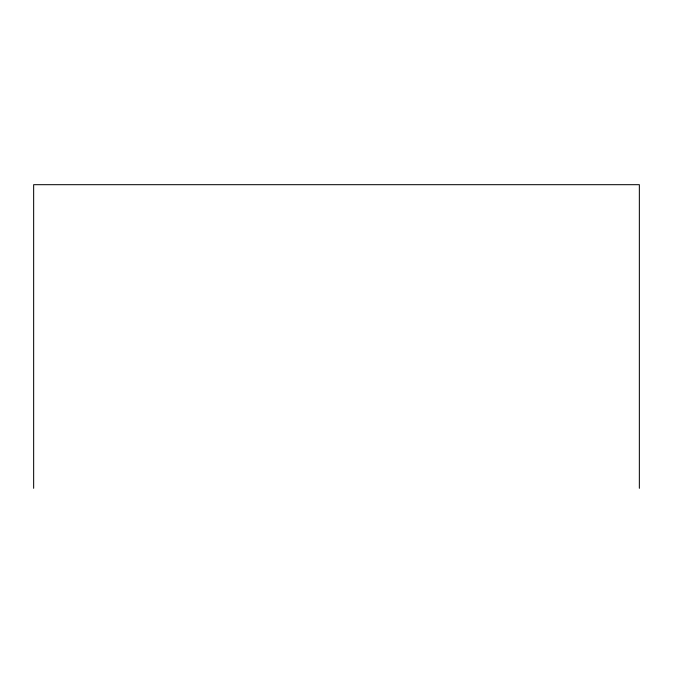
<?xml version="1.0" encoding="UTF-8"?>
<svg xmlns="http://www.w3.org/2000/svg" width="673" height="673" viewBox="0 0 673 673"><rect width="100%" height="100%" fill="white"/><g stroke="black" fill="none" stroke-linecap="round" stroke-linejoin="round"><path stroke-width="1.01" d="M639.35 488.312L639.35 184.688L33.65 184.688L33.65 488.312"/></g></svg>
